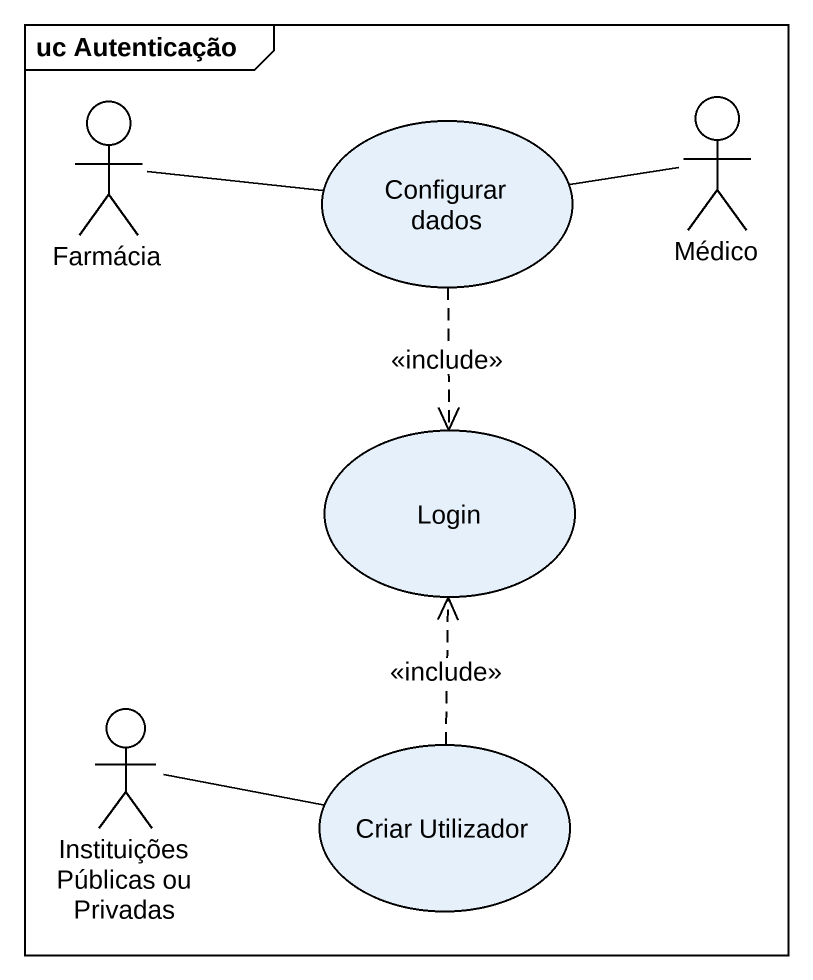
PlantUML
@startuml
mainframe uc Autenticação
actor Farmácia
usecase "Configurar dados" as Configurar_dados
actor Médico
usecase Login
actor "Instituições Públicas ou Privadas" as Instituições_Públicas_ou
usecase "Criar Utilizador" as Criar_Utilizador
Farmácia -right- Configurar_dados
Configurar_dados ..> Login : <<include>>
Médico -left- Configurar_dados
Instituições_Públicas_ou -right- Criar_Utilizador
Criar_Utilizador .up.> Login : <<include>>
@enduml
